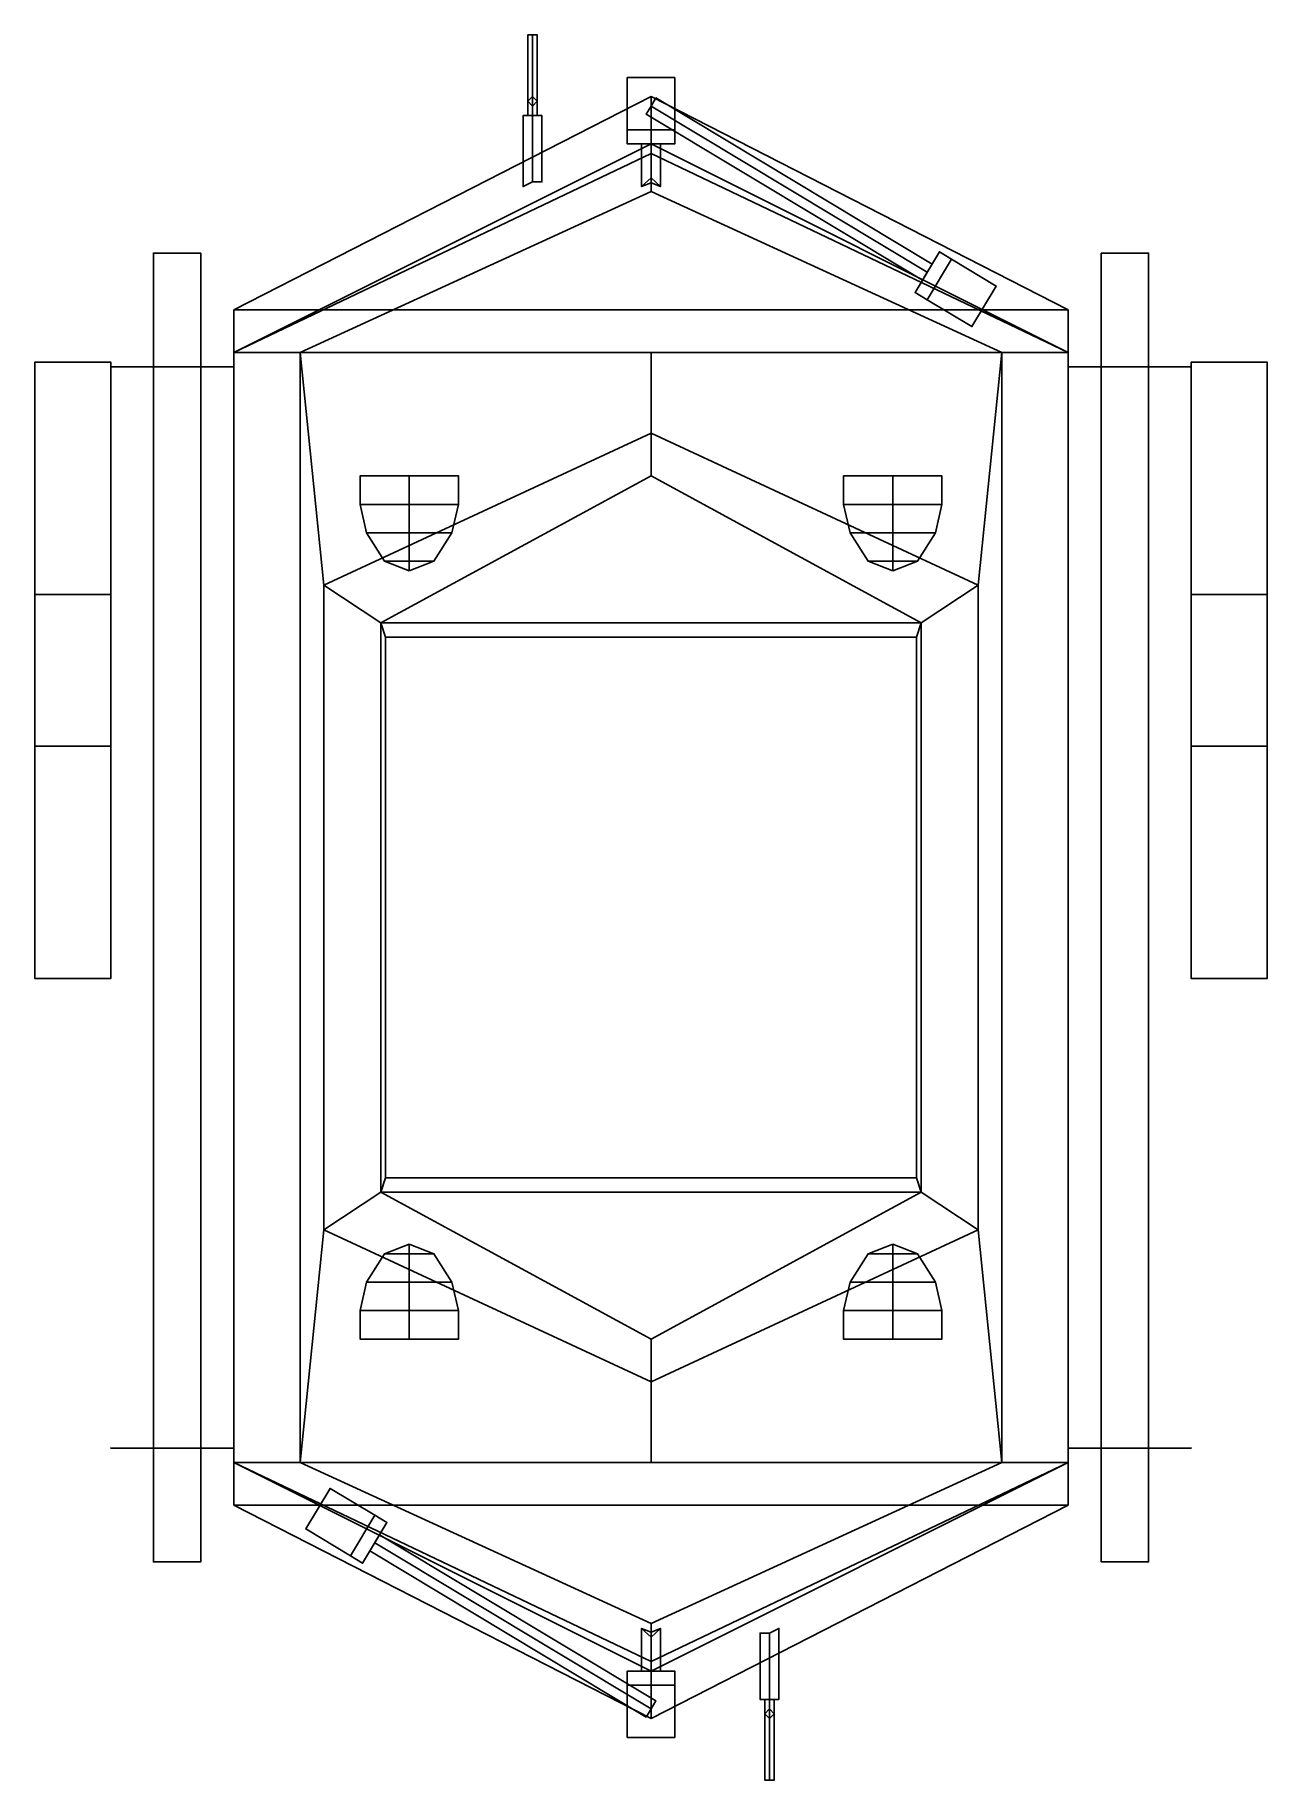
# Model space of a CAD drawing. Extents: x -1.3 to 1.3, y -1.84 to 1.84.
import ezdxf

# ---------------------------------------------------------------- set-up
doc = ezdxf.new("R2010")
doc.units = 0
doc.layers.get('0').update_dxf_attribs({"linetype": 'CONTINUOUS'})

msp = doc.modelspace()

# ---------------------------------------------------------------- linework, layer by layer
for points in [[(-0.25, 1.69, 0.32), (-0.26, 1.7, 0.33), (-0.26, 1.84, 0.33), (-0.25, 1.84, 0.32)], [(-0.26, 1.7, 0.33), (-0.25, 1.71, 0.34), (-0.25, 1.84, 0.34), (-0.26, 1.84, 0.33)], [(-0.26, 1.84, 0.33), (-0.25, 1.84, 0.34), (-0.24, 1.84, 0.33), (-0.25, 1.84, 0.32)], [(-0.24, 1.7, 0.33), (-0.25, 1.69, 0.32), (-0.25, 1.84, 0.32), (-0.24, 1.84, 0.33)], [(-0.25, 1.71, 0.34), (-0.24, 1.7, 0.33), (-0.24, 1.84, 0.33), (-0.25, 1.84, 0.34)], [(0.05, 1.75, 1.05), (0.05, 1.64, 1.05), (-0.05, 1.64, 1.05), (-0.05, 1.75, 1.05)], [(-0.05, 1.75, 1.05), (-0.05, 1.64, 1.05), (0.05, 1.64, 1.05), (0.05, 1.75, 1.05)], [(0.05, 1.75, 0.97), (0.05, 1.64, 0.97), (-0.05, 1.64, 0.97), (-0.05, 1.75, 0.97)], [(-0.05, 1.75, 0.97), (-0.05, 1.64, 0.97), (0.05, 1.64, 0.97), (0.05, 1.75, 0.97)], [(0, 1.71, 0.27), (-0.88, 1.26, 0.27), (-0.88, 1.17, 0.73), (0, 1.61, 0.73)], [(0, 1.71, 0.27), (0.88, 1.26, 0.27), (-0.88, 1.26, 0.27), (0, 1.71, 0.27)], [(-0.25, 1.71, 0.34), (-0.26, 1.7, 0.33), (-0.26, 1.7, 0.47), (-0.25, 1.71, 0.48)], [(-0.25, 1.71, 0.48), (-0.26, 1.7, 0.47), (-0.26, 1.67, 0.47), (-0.25, 1.67, 0.48)], [(-0.26, 1.7, 0.33), (-0.25, 1.69, 0.32), (-0.25, 1.69, 0.46), (-0.26, 1.7, 0.47)], [(-0.26, 1.7, 0.47), (-0.25, 1.69, 0.46), (-0.25, 1.67, 0.46), (-0.26, 1.67, 0.47)], [(-0.24, 1.7, 0.33), (-0.25, 1.71, 0.34), (-0.25, 1.71, 0.48), (-0.24, 1.7, 0.47)], [(-0.24, 1.7, 0.47), (-0.25, 1.71, 0.48), (-0.25, 1.67, 0.48), (-0.24, 1.67, 0.47)], [(-0.25, 1.69, 0.32), (-0.24, 1.7, 0.33), (-0.24, 1.7, 0.47), (-0.25, 1.69, 0.46)], [(-0.25, 1.69, 0.46), (-0.24, 1.7, 0.47), (-0.24, 1.67, 0.47), (-0.25, 1.67, 0.46)], [(0.88, 1.17, 0.73), (0.88, 1.26, 0.27), (0, 1.71, 0.27), (0, 1.61, 0.73)], [(0, 1.69, 1.03), (0, 1.71, 1.01), (0, 1.69, 0.99), (0, 1.67, 1.01)], [(0.5829, 1.3398, 1.03), (0.5932, 1.3569, 1.01), (0.0103, 1.7071, 1.01), (0, 1.69, 1.03)], [(0.5932, 1.3569, 1.01), (0.5829, 1.3398, 0.99), (0, 1.69, 0.99), (0.0103, 1.7071, 1.01)], [(-0.25, 1.67, 0.49), (-0.27, 1.67, 0.47), (-0.27, 1.52, 0.47), (-0.25, 1.53, 0.49)], [(-0.27, 1.67, 0.47), (-0.25, 1.67, 0.45), (-0.25, 1.53, 0.45), (-0.27, 1.52, 0.47)], [(-0.27, 1.67, 0.47), (-0.25, 1.67, 0.49), (-0.23, 1.67, 0.47), (-0.25, 1.67, 0.45)], [(-0.23, 1.67, 0.47), (-0.25, 1.67, 0.49), (-0.25, 1.53, 0.49), (-0.23, 1.53, 0.47)], [(-0.25, 1.67, 0.45), (-0.23, 1.67, 0.47), (-0.23, 1.53, 0.47), (-0.25, 1.53, 0.45)], [(0.5726, 1.3226, 1.01), (0.5829, 1.3398, 1.03), (0, 1.69, 1.03), (-0.0103, 1.6729, 1.01)], [(0.5829, 1.3398, 0.99), (0.5726, 1.3226, 1.01), (-0.0103, 1.6729, 1.01), (0, 1.69, 0.99)], [(-0.05, 1.64, 1.05), (-0.05, 1.61, 1.03), (0.05, 1.61, 1.03), (0.05, 1.64, 1.05)], [(0.05, 1.64, 1.05), (0.05, 1.61, 1.03), (-0.05, 1.61, 1.03), (-0.05, 1.64, 1.05)], [(0.05, 1.61, 0.99), (0.05, 1.64, 0.97), (-0.05, 1.64, 0.97), (-0.05, 1.61, 0.99)], [(-0.05, 1.61, 0.99), (-0.05, 1.64, 0.97), (0.05, 1.64, 0.97), (0.05, 1.61, 0.99)], [(0, 1.61, 0.73), (-0.88, 1.17, 0.73), (-0.88, 1.17, 0.79), (0, 1.59, 0.79)], [(0, 1.59, 0.79), (-0.88, 1.17, 0.79), (-0.74, 1.17, 1.18), (0, 1.51, 1.1)], [(-0.05, 1.61, 1.03), (-0.05, 1.61, 0.99), (0.05, 1.61, 0.99), (0.05, 1.61, 1.03)], [(0.05, 1.61, 1.03), (0.05, 1.61, 0.99), (-0.05, 1.61, 0.99), (-0.05, 1.61, 1.03)], [(0, 1.61, 1.03), (-0.02, 1.61, 1.01), (-0.02, 1.52, 1.01), (0, 1.5281, 1.03)], [(-0.02, 1.61, 1.01), (0, 1.61, 0.99), (0, 1.5384, 0.99), (-0.02, 1.52, 1.01)], [(0.88, 1.17, 0.79), (0.88, 1.17, 0.73), (0, 1.61, 0.73), (0, 1.59, 0.79)], [(0.02, 1.61, 1.01), (0, 1.61, 1.03), (0, 1.5281, 1.03), (0.02, 1.52, 1.01)], [(0, 1.61, 0.99), (0.02, 1.61, 1.01), (0.02, 1.52, 1.01), (0, 1.5384, 0.99)], [(0.74, 1.17, 1.18), (0.88, 1.17, 0.79), (0, 1.59, 0.79), (0, 1.51, 1.1)], [(0, 1.51, 1.1), (-0.74, 1.17, 1.18), (0.74, 1.17, 1.18), (0, 1.51, 1.1)], [(-0.95, 1.38, 0.52), (-0.95, 1.38, 0.39), (-1.05, 1.38, 0.39), (-1.05, 1.38, 0.52)], [(-1.05, 1.38, 0.39), (-1.05, -1.38, 0.39), (-1.05, -1.38, 0.52), (-1.05, 1.38, 0.52)], [(-0.95, 1.38, 0.39), (-0.95, -1.38, 0.39), (-1.05, -1.38, 0.39), (-1.05, 1.38, 0.39)], [(-1.05, 1.38, 0.52), (-1.05, -1.38, 0.52), (-0.95, -1.38, 0.52), (-0.95, 1.38, 0.52)], [(-0.95, -1.38, 0.52), (-0.95, -1.38, 0.39), (-0.95, 1.38, 0.39), (-0.95, 1.38, 0.52)], [(0.6086, 1.3826, 1.03), (0.6086, 1.3826, 0.99), (0.5571, 1.2969, 0.99), (0.5571, 1.2969, 1.03)], [(0.5571, 1.2969, 1.03), (0.5571, 1.2969, 0.99), (0.6086, 1.3826, 0.99), (0.6086, 1.3826, 1.03)], [(0.5571, 1.2969, 0.99), (0.5828, 1.2815, 0.97), (0.6343, 1.3672, 0.97), (0.6086, 1.3826, 0.99)], [(0.6086, 1.3826, 0.99), (0.6343, 1.3672, 0.97), (0.5828, 1.2815, 0.97), (0.5571, 1.2969, 0.99)], [(0.6343, 1.3672, 1.05), (0.6086, 1.3826, 1.03), (0.5571, 1.2969, 1.03), (0.5828, 1.2815, 1.05)], [(0.5828, 1.2815, 1.05), (0.5571, 1.2969, 1.03), (0.6086, 1.3826, 1.03), (0.6343, 1.3672, 1.05)], [(0.7286, 1.3105, 0.97), (0.6343, 1.3672, 0.97), (0.5828, 1.2815, 0.97), (0.6771, 1.2248, 0.97)], [(0.6771, 1.2248, 0.97), (0.5828, 1.2815, 0.97), (0.6343, 1.3672, 0.97), (0.7286, 1.3105, 0.97)], [(0.6771, 1.2248, 1.05), (0.5828, 1.2815, 1.05), (0.6343, 1.3672, 1.05), (0.7286, 1.3105, 1.05)], [(0.7286, 1.3105, 1.05), (0.6343, 1.3672, 1.05), (0.5828, 1.2815, 1.05), (0.6771, 1.2248, 1.05)], [(0.95, 1.38, 0.39), (0.95, -1.38, 0.39), (0.95, -1.38, 0.52), (0.95, 1.38, 0.52)], [(1.05, 1.38, 0.52), (1.05, 1.38, 0.39), (0.95, 1.38, 0.39), (0.95, 1.38, 0.52)], [(1.05, 1.38, 0.39), (1.05, -1.38, 0.39), (0.95, -1.38, 0.39), (0.95, 1.38, 0.39)], [(0.95, 1.38, 0.52), (0.95, -1.38, 0.52), (1.05, -1.38, 0.52), (1.05, 1.38, 0.52)], [(1.05, -1.38, 0.52), (1.05, -1.38, 0.39), (1.05, 1.38, 0.39), (1.05, 1.38, 0.52)], [(-0.88, 1.26, 0.27), (-0.88, -1.26, 0.27), (-0.88, -1.17, 0.73), (-0.88, 1.17, 0.73)], [(0.88, 1.26, 0.27), (0.88, -1.26, 0.27), (-0.88, -1.26, 0.27), (-0.88, 1.26, 0.27)], [(0.88, -1.17, 0.73), (0.88, -1.26, 0.27), (0.88, 1.26, 0.27), (0.88, 1.17, 0.73)], [(-1.14, 1.15, 0.52), (-1.14, 1.15, 0.39), (-1.3, 1.15, 0.39), (-1.3, 1.15, 0.52)], [(-1.3, 1.15, 0.39), (-1.3, 0.66, 0.39), (-1.3, 0.66, 0.52), (-1.3, 1.15, 0.52)], [(-1.14, 1.15, 0.32), (-1.14, 1.15, 0.19), (-1.3, 1.15, 0.19), (-1.3, 1.15, 0.32)], [(-1.3, 1.15, 0.19), (-1.3, 0.66, 0.19), (-1.3, 0.66, 0.32), (-1.3, 1.15, 0.32)], [(-1.14, 1.15, 0.19), (-1.14, -0.15, 0.19), (-1.3, -0.15, 0.19), (-1.3, 1.15, 0.19)], [(-1.14, 1.15, 0.39), (-1.14, 0.66, 0.39), (-1.3, 0.66, 0.39), (-1.3, 1.15, 0.39)], [(-1.3, 1.15, 0.32), (-1.3, 0.66, 0.32), (-1.14, 0.66, 0.32), (-1.14, 1.15, 0.32)], [(-1.3, 1.15, 0.52), (-1.3, -0.15, 0.52), (-1.14, -0.15, 0.52), (-1.14, 1.15, 0.52)], [(-1.14, 0.66, 0.32), (-1.14, 0.66, 0.19), (-1.14, 1.15, 0.19), (-1.14, 1.15, 0.32)], [(-0.88, 1.17, 0.73), (-0.88, -1.17, 0.73), (-0.88, -1.17, 0.79), (-0.88, 1.17, 0.79)], [(-0.88, 1.17, 0.79), (-0.88, -1.17, 0.79), (-0.74, -1.17, 1.18), (-0.74, 1.17, 1.18)], [(-0.74, 1.17, 1.18), (-0.74, -1.17, 1.18), (-0.69, -0.68, 1.3), (-0.69, 0.68, 1.3)], [(0, 1, 1.22), (0, 1.17, 1.18), (-0.74, 1.17, 1.18), (-0.69, 0.68, 1.3)], [(0.69, 0.68, 1.3), (0.74, 1.17, 1.18), (0, 1.17, 1.18), (0, 1, 1.22)], [(0.69, -0.68, 1.3), (0.74, -1.17, 1.18), (0.74, 1.17, 1.18), (0.69, 0.68, 1.3)], [(0.74, -1.17, 1.18), (0.88, -1.17, 0.79), (0.88, 1.17, 0.79), (0.74, 1.17, 1.18)], [(0.88, -1.17, 0.79), (0.88, -1.17, 0.73), (0.88, 1.17, 0.73), (0.88, 1.17, 0.79)], [(1.14, 1.15, 0.19), (1.14, 0.66, 0.19), (1.14, 0.66, 0.32), (1.14, 1.15, 0.32)], [(1.3, 1.15, 0.32), (1.3, 1.15, 0.19), (1.14, 1.15, 0.19), (1.14, 1.15, 0.32)], [(1.3, 1.15, 0.19), (1.3, -0.15, 0.19), (1.14, -0.15, 0.19), (1.14, 1.15, 0.19)], [(1.14, 1.15, 0.32), (1.14, 0.66, 0.32), (1.3, 0.66, 0.32), (1.3, 1.15, 0.32)], [(1.14, 1.15, 0.52), (1.14, -0.15, 0.52), (1.3, -0.15, 0.52), (1.3, 1.15, 0.52)], [(1.3, 1.15, 0.52), (1.3, 1.15, 0.39), (1.14, 1.15, 0.39), (1.14, 1.15, 0.52)], [(1.3, 1.15, 0.39), (1.3, 0.66, 0.39), (1.14, 0.66, 0.39), (1.14, 1.15, 0.39)], [(1.3, 0.66, 0.32), (1.3, 0.66, 0.19), (1.3, 1.15, 0.19), (1.3, 1.15, 0.32)], [(1.3, 0.66, 0.52), (1.3, 0.66, 0.39), (1.3, 1.15, 0.39), (1.3, 1.15, 0.52)], [(-0.88, 1.14, 0.39), (-1.14, 1.14, 0.39), (-1.14, 1.14, 0.39), (-0.88, 1.14, 0.27)], [(-0.88, 1.14, 0.27), (-1.14, 1.14, 0.39), (-1.14, 1.14, 0.39), (-0.88, 1.14, 0.39)], [(-1.14, 1.14, 0.52), (-1.14, 1.14, 0.54), (-0.88, 1.14, 0.54), (-0.88, 1.14, 0.52)], [(-0.88, 1.14, 0.52), (-0.88, 1.14, 0.54), (-1.14, 1.14, 0.54), (-1.14, 1.14, 0.52)], [(0.88, 1.14, 0.39), (1.14, 1.14, 0.39), (1.14, 1.14, 0.39), (0.88, 1.14, 0.27)], [(0.88, 1.14, 0.27), (1.14, 1.14, 0.39), (1.14, 1.14, 0.39), (0.88, 1.14, 0.39)], [(1.14, 1.14, 0.52), (1.14, 1.14, 0.54), (0.88, 1.14, 0.54), (0.88, 1.14, 0.52)], [(0.88, 1.14, 0.52), (0.88, 1.14, 0.54), (1.14, 1.14, 0.54), (1.14, 1.14, 0.52)], [(0, 1, 1.22), (-0.69, 0.68, 1.3), (-0.57, 0.6, 1.63), (0, 0.91, 1.59)], [(0.57, 0.6, 1.63), (0.69, 0.68, 1.3), (0, 1, 1.22), (0, 0.91, 1.59)], [(-0.51, 0.91, 1.3), (-0.6139, 0.91, 1.36), (-0.6139, 0.91, 1.48), (-0.4061, 0.91, 1.36)], [(-0.4061, 0.91, 1.36), (-0.6139, 0.91, 1.48), (-0.51, 0.91, 1.54), (-0.4061, 0.91, 1.48)], [(-0.6139, 0.91, 1.48), (-0.6139, 0.91, 1.36), (-0.6139, 0.85, 1.36), (-0.6139, 0.85, 1.48)], [(-0.6139, 0.91, 1.36), (-0.51, 0.91, 1.3), (-0.51, 0.85, 1.3), (-0.6139, 0.85, 1.36)], [(-0.51, 0.91, 1.54), (-0.6139, 0.91, 1.48), (-0.6139, 0.85, 1.48), (-0.51, 0.85, 1.54)], [(0, 0.91, 1.59), (-0.57, 0.6, 1.63), (0.57, 0.6, 1.63), (0, 0.91, 1.59)], [(-0.51, 0.91, 1.3), (-0.4061, 0.91, 1.36), (-0.4061, 0.85, 1.36), (-0.51, 0.85, 1.3)], [(-0.4061, 0.91, 1.48), (-0.51, 0.91, 1.54), (-0.51, 0.85, 1.54), (-0.4061, 0.85, 1.48)], [(-0.4061, 0.91, 1.36), (-0.4061, 0.91, 1.48), (-0.4061, 0.85, 1.48), (-0.4061, 0.85, 1.36)], [(0.51, 0.91, 1.54), (0.4061, 0.91, 1.48), (0.4061, 0.85, 1.48), (0.51, 0.85, 1.54)], [(0.4061, 0.91, 1.48), (0.4061, 0.91, 1.36), (0.4061, 0.85, 1.36), (0.4061, 0.85, 1.48)], [(0.4061, 0.91, 1.36), (0.51, 0.91, 1.3), (0.51, 0.85, 1.3), (0.4061, 0.85, 1.36)], [(0.6139, 0.91, 1.36), (0.4061, 0.91, 1.48), (0.51, 0.91, 1.54), (0.6139, 0.91, 1.48)], [(0.51, 0.91, 1.3), (0.4061, 0.91, 1.36), (0.4061, 0.91, 1.48), (0.6139, 0.91, 1.36)], [(0.6139, 0.91, 1.48), (0.51, 0.91, 1.54), (0.51, 0.85, 1.54), (0.6139, 0.85, 1.48)], [(0.51, 0.91, 1.3), (0.6139, 0.91, 1.36), (0.6139, 0.85, 1.36), (0.51, 0.85, 1.3)], [(0.6139, 0.91, 1.36), (0.6139, 0.91, 1.48), (0.6139, 0.85, 1.48), (0.6139, 0.85, 1.36)], [(-0.6, 0.79, 1.472), (-0.6139, 0.85, 1.48), (-0.6139, 0.85, 1.36), (-0.6, 0.79, 1.368)], [(-0.6, 0.79, 1.368), (-0.6139, 0.85, 1.36), (-0.51, 0.85, 1.3), (-0.51, 0.79, 1.3161)], [(-0.51, 0.79, 1.5239), (-0.51, 0.85, 1.54), (-0.6139, 0.85, 1.48), (-0.6, 0.79, 1.472)], [(-0.51, 0.79, 1.3161), (-0.51, 0.85, 1.3), (-0.4061, 0.85, 1.36), (-0.42, 0.79, 1.368)], [(-0.42, 0.79, 1.472), (-0.4061, 0.85, 1.48), (-0.51, 0.85, 1.54), (-0.51, 0.79, 1.5239)], [(-0.42, 0.79, 1.368), (-0.4061, 0.85, 1.36), (-0.4061, 0.85, 1.48), (-0.42, 0.79, 1.472)], [(0.42, 0.79, 1.368), (0.4061, 0.85, 1.36), (0.51, 0.85, 1.3), (0.51, 0.79, 1.3161)], [(0.51, 0.79, 1.5239), (0.51, 0.85, 1.54), (0.4061, 0.85, 1.48), (0.42, 0.79, 1.472)], [(0.42, 0.79, 1.472), (0.4061, 0.85, 1.48), (0.4061, 0.85, 1.36), (0.42, 0.79, 1.368)], [(0.51, 0.79, 1.3161), (0.51, 0.85, 1.3), (0.6139, 0.85, 1.36), (0.6, 0.79, 1.368)], [(0.6, 0.79, 1.472), (0.6139, 0.85, 1.48), (0.51, 0.85, 1.54), (0.51, 0.79, 1.5239)], [(0.6, 0.79, 1.368), (0.6139, 0.85, 1.36), (0.6139, 0.85, 1.48), (0.6, 0.79, 1.472)], [(-0.562, 0.73, 1.45), (-0.6, 0.79, 1.472), (-0.6, 0.79, 1.368), (-0.562, 0.73, 1.39)], [(-0.562, 0.73, 1.39), (-0.6, 0.79, 1.368), (-0.51, 0.79, 1.3161), (-0.51, 0.73, 1.36)], [(-0.51, 0.73, 1.48), (-0.51, 0.79, 1.5239), (-0.6, 0.79, 1.472), (-0.562, 0.73, 1.45)], [(-0.51, 0.73, 1.36), (-0.51, 0.79, 1.3161), (-0.42, 0.79, 1.368), (-0.458, 0.73, 1.39)], [(-0.458, 0.73, 1.45), (-0.42, 0.79, 1.472), (-0.51, 0.79, 1.5239), (-0.51, 0.73, 1.48)], [(-0.458, 0.73, 1.39), (-0.42, 0.79, 1.368), (-0.42, 0.79, 1.472), (-0.458, 0.73, 1.45)], [(0.458, 0.73, 1.39), (0.42, 0.79, 1.368), (0.51, 0.79, 1.3161), (0.51, 0.73, 1.36)], [(0.51, 0.73, 1.48), (0.51, 0.79, 1.5239), (0.42, 0.79, 1.472), (0.458, 0.73, 1.45)], [(0.458, 0.73, 1.45), (0.42, 0.79, 1.472), (0.42, 0.79, 1.368), (0.458, 0.73, 1.39)], [(0.51, 0.73, 1.36), (0.51, 0.79, 1.3161), (0.6, 0.79, 1.368), (0.562, 0.73, 1.39)], [(0.562, 0.73, 1.45), (0.6, 0.79, 1.472), (0.51, 0.79, 1.5239), (0.51, 0.73, 1.48)], [(0.562, 0.73, 1.39), (0.6, 0.79, 1.368), (0.6, 0.79, 1.472), (0.562, 0.73, 1.45)], [(-0.51, 0.71, 1.42), (-0.562, 0.73, 1.45), (-0.562, 0.73, 1.39), (-0.51, 0.71, 1.42)], [(-0.51, 0.71, 1.42), (-0.51, 0.73, 1.48), (-0.562, 0.73, 1.45), (-0.51, 0.71, 1.42)], [(-0.51, 0.71, 1.42), (-0.562, 0.73, 1.39), (-0.51, 0.73, 1.36), (-0.51, 0.71, 1.42)], [(-0.51, 0.71, 1.42), (-0.458, 0.73, 1.45), (-0.51, 0.73, 1.48), (-0.51, 0.71, 1.42)], [(-0.51, 0.71, 1.42), (-0.458, 0.73, 1.39), (-0.458, 0.73, 1.45), (-0.51, 0.71, 1.42)], [(-0.51, 0.71, 1.42), (-0.51, 0.73, 1.36), (-0.458, 0.73, 1.39), (-0.51, 0.71, 1.42)], [(0.51, 0.71, 1.42), (0.458, 0.73, 1.39), (0.51, 0.73, 1.36), (0.51, 0.71, 1.42)], [(0.51, 0.71, 1.42), (0.51, 0.73, 1.48), (0.458, 0.73, 1.45), (0.51, 0.71, 1.42)], [(0.51, 0.71, 1.42), (0.458, 0.73, 1.45), (0.458, 0.73, 1.39), (0.51, 0.71, 1.42)], [(0.51, 0.71, 1.42), (0.51, 0.73, 1.36), (0.562, 0.73, 1.39), (0.51, 0.71, 1.42)], [(0.51, 0.71, 1.42), (0.562, 0.73, 1.39), (0.562, 0.73, 1.45), (0.51, 0.71, 1.42)], [(0.51, 0.71, 1.42), (0.562, 0.73, 1.45), (0.51, 0.73, 1.48), (0.51, 0.71, 1.42)], [(-0.69, 0.68, 1.3), (-0.69, -0.68, 1.3), (-0.57, -0.6, 1.63), (-0.57, 0.6, 1.63)], [(0.57, -0.6, 1.63), (0.69, -0.68, 1.3), (0.69, 0.68, 1.3), (0.57, 0.6, 1.63)], [(-1.3, 0.66, 0.19), (-1.3, 0.34, 0.19), (-1.3, 0.34, 0.52), (-1.3, 0.66, 0.52)], [(-1.14, 0.66, 0.39), (-1.14, 0.66, 0.32), (-1.3, 0.66, 0.32), (-1.3, 0.66, 0.39)], [(-1.14, 0.34, 0.52), (-1.14, 0.34, 0.19), (-1.14, 0.66, 0.19), (-1.14, 0.66, 0.52)], [(1.14, 0.66, 0.19), (1.14, 0.34, 0.19), (1.14, 0.34, 0.52), (1.14, 0.66, 0.52)], [(1.3, 0.66, 0.39), (1.3, 0.66, 0.32), (1.14, 0.66, 0.32), (1.14, 0.66, 0.39)], [(1.3, 0.34, 0.52), (1.3, 0.34, 0.19), (1.3, 0.66, 0.19), (1.3, 0.66, 0.52)], [(-0.57, 0.6, 1.63), (-0.57, -0.6, 1.63), (-0.56, -0.57, 1.63), (-0.56, 0.57, 1.63)], [(0.57, 0.6, 1.63), (-0.57, 0.6, 1.63), (-0.56, 0.57, 1.63), (0.56, 0.57, 1.63)], [(0.57, -0.6, 1.63), (0.57, 0.6, 1.63), (0.56, 0.57, 1.63), (0.56, -0.57, 1.63)], [(-0.56, 0.57, 1.63), (-0.56, -0.57, 1.63), (-0.56, -0.57, 1.67), (-0.56, 0.57, 1.67)], [(-0.56, 0.57, 1.67), (-0.56, -0.57, 1.67), (0.56, -0.57, 1.67), (0.56, 0.57, 1.67)], [(0.56, 0.57, 1.67), (0.56, 0.57, 1.63), (-0.56, 0.57, 1.63), (-0.56, 0.57, 1.67)], [(0.56, -0.57, 1.67), (0.56, -0.57, 1.63), (0.56, 0.57, 1.63), (0.56, 0.57, 1.67)], [(-1.3, 0.34, 0.39), (-1.3, -0.15, 0.39), (-1.3, -0.15, 0.52), (-1.3, 0.34, 0.52)], [(-1.3, 0.34, 0.19), (-1.3, -0.15, 0.19), (-1.3, -0.15, 0.32), (-1.3, 0.34, 0.32)], [(-1.3, 0.34, 0.39), (-1.3, 0.34, 0.32), (-1.14, 0.34, 0.32), (-1.14, 0.34, 0.39)], [(-1.14, 0.34, 0.39), (-1.14, -0.15, 0.39), (-1.3, -0.15, 0.39), (-1.3, 0.34, 0.39)], [(-1.3, 0.34, 0.32), (-1.3, -0.15, 0.32), (-1.14, -0.15, 0.32), (-1.14, 0.34, 0.32)], [(-1.14, -0.15, 0.32), (-1.14, -0.15, 0.19), (-1.14, 0.34, 0.19), (-1.14, 0.34, 0.32)], [(1.14, 0.34, 0.39), (1.14, 0.34, 0.32), (1.3, 0.34, 0.32), (1.3, 0.34, 0.39)], [(1.14, 0.34, 0.19), (1.14, -0.15, 0.19), (1.14, -0.15, 0.32), (1.14, 0.34, 0.32)], [(1.14, 0.34, 0.32), (1.14, -0.15, 0.32), (1.3, -0.15, 0.32), (1.3, 0.34, 0.32)], [(1.3, 0.34, 0.39), (1.3, -0.15, 0.39), (1.14, -0.15, 0.39), (1.14, 0.34, 0.39)], [(1.3, -0.15, 0.32), (1.3, -0.15, 0.19), (1.3, 0.34, 0.19), (1.3, 0.34, 0.32)], [(1.3, -0.15, 0.52), (1.3, -0.15, 0.39), (1.3, 0.34, 0.39), (1.3, 0.34, 0.52)], [(-1.3, -0.15, 0.52), (-1.3, -0.15, 0.39), (-1.14, -0.15, 0.39), (-1.14, -0.15, 0.52)], [(-1.3, -0.15, 0.32), (-1.3, -0.15, 0.19), (-1.14, -0.15, 0.19), (-1.14, -0.15, 0.32)], [(1.14, -0.15, 0.32), (1.14, -0.15, 0.19), (1.3, -0.15, 0.19), (1.3, -0.15, 0.32)], [(1.14, -0.15, 0.52), (1.14, -0.15, 0.39), (1.3, -0.15, 0.39), (1.3, -0.15, 0.52)], [(-0.57, -0.6, 1.63), (0.57, -0.6, 1.63), (0.56, -0.57, 1.63), (-0.56, -0.57, 1.63)], [(-0.56, -0.57, 1.67), (-0.56, -0.57, 1.63), (0.56, -0.57, 1.63), (0.56, -0.57, 1.67)], [(-0.57, -0.6, 1.63), (-0.69, -0.68, 1.3), (0, -1, 1.22), (0, -0.91, 1.59)], [(0, -0.91, 1.59), (0.57, -0.6, 1.63), (-0.57, -0.6, 1.63), (0, -0.91, 1.59)], [(0, -1, 1.22), (0.69, -0.68, 1.3), (0.57, -0.6, 1.63), (0, -0.91, 1.59)], [(-0.69, -0.68, 1.3), (-0.74, -1.17, 1.18), (0, -1.17, 1.18), (0, -1, 1.22)], [(0, -1, 1.22), (0, -1.17, 1.18), (0.74, -1.17, 1.18), (0.69, -0.68, 1.3)], [(-0.562, -0.73, 1.39), (-0.6, -0.79, 1.368), (-0.6, -0.79, 1.472), (-0.562, -0.73, 1.45)], [(-0.562, -0.73, 1.45), (-0.6, -0.79, 1.472), (-0.51, -0.79, 1.5239), (-0.51, -0.73, 1.48)], [(-0.51, -0.73, 1.36), (-0.51, -0.79, 1.3161), (-0.6, -0.79, 1.368), (-0.562, -0.73, 1.39)], [(-0.51, -0.71, 1.42), (-0.51, -0.73, 1.36), (-0.562, -0.73, 1.39), (-0.51, -0.71, 1.42)], [(-0.51, -0.71, 1.42), (-0.562, -0.73, 1.39), (-0.562, -0.73, 1.45), (-0.51, -0.71, 1.42)], [(-0.51, -0.71, 1.42), (-0.562, -0.73, 1.45), (-0.51, -0.73, 1.48), (-0.51, -0.71, 1.42)], [(-0.51, -0.71, 1.42), (-0.458, -0.73, 1.45), (-0.458, -0.73, 1.39), (-0.51, -0.71, 1.42)], [(-0.51, -0.71, 1.42), (-0.458, -0.73, 1.39), (-0.51, -0.73, 1.36), (-0.51, -0.71, 1.42)], [(-0.51, -0.71, 1.42), (-0.51, -0.73, 1.48), (-0.458, -0.73, 1.45), (-0.51, -0.71, 1.42)], [(-0.51, -0.73, 1.48), (-0.51, -0.79, 1.5239), (-0.42, -0.79, 1.472), (-0.458, -0.73, 1.45)], [(-0.458, -0.73, 1.39), (-0.42, -0.79, 1.368), (-0.51, -0.79, 1.3161), (-0.51, -0.73, 1.36)], [(-0.458, -0.73, 1.45), (-0.42, -0.79, 1.472), (-0.42, -0.79, 1.368), (-0.458, -0.73, 1.39)], [(0.458, -0.73, 1.39), (0.42, -0.79, 1.368), (0.42, -0.79, 1.472), (0.458, -0.73, 1.45)], [(0.458, -0.73, 1.45), (0.42, -0.79, 1.472), (0.51, -0.79, 1.5239), (0.51, -0.73, 1.48)], [(0.51, -0.73, 1.36), (0.51, -0.79, 1.3161), (0.42, -0.79, 1.368), (0.458, -0.73, 1.39)], [(0.51, -0.71, 1.42), (0.458, -0.73, 1.39), (0.458, -0.73, 1.45), (0.51, -0.71, 1.42)], [(0.51, -0.71, 1.42), (0.51, -0.73, 1.36), (0.458, -0.73, 1.39), (0.51, -0.71, 1.42)], [(0.51, -0.71, 1.42), (0.458, -0.73, 1.45), (0.51, -0.73, 1.48), (0.51, -0.71, 1.42)], [(0.51, -0.71, 1.42), (0.562, -0.73, 1.39), (0.51, -0.73, 1.36), (0.51, -0.71, 1.42)], [(0.51, -0.71, 1.42), (0.562, -0.73, 1.45), (0.562, -0.73, 1.39), (0.51, -0.71, 1.42)], [(0.51, -0.71, 1.42), (0.51, -0.73, 1.48), (0.562, -0.73, 1.45), (0.51, -0.71, 1.42)], [(0.51, -0.73, 1.48), (0.51, -0.79, 1.5239), (0.6, -0.79, 1.472), (0.562, -0.73, 1.45)], [(0.562, -0.73, 1.39), (0.6, -0.79, 1.368), (0.51, -0.79, 1.3161), (0.51, -0.73, 1.36)], [(0.562, -0.73, 1.45), (0.6, -0.79, 1.472), (0.6, -0.79, 1.368), (0.562, -0.73, 1.39)], [(-0.6, -0.79, 1.368), (-0.6139, -0.85, 1.36), (-0.6139, -0.85, 1.48), (-0.6, -0.79, 1.472)], [(-0.6, -0.79, 1.472), (-0.6139, -0.85, 1.48), (-0.51, -0.85, 1.54), (-0.51, -0.79, 1.5239)], [(-0.51, -0.79, 1.3161), (-0.51, -0.85, 1.3), (-0.6139, -0.85, 1.36), (-0.6, -0.79, 1.368)], [(-0.51, -0.79, 1.5239), (-0.51, -0.85, 1.54), (-0.4061, -0.85, 1.48), (-0.42, -0.79, 1.472)], [(-0.42, -0.79, 1.368), (-0.4061, -0.85, 1.36), (-0.51, -0.85, 1.3), (-0.51, -0.79, 1.3161)], [(-0.42, -0.79, 1.472), (-0.4061, -0.85, 1.48), (-0.4061, -0.85, 1.36), (-0.42, -0.79, 1.368)], [(0.42, -0.79, 1.368), (0.4061, -0.85, 1.36), (0.4061, -0.85, 1.48), (0.42, -0.79, 1.472)], [(0.42, -0.79, 1.472), (0.4061, -0.85, 1.48), (0.51, -0.85, 1.54), (0.51, -0.79, 1.5239)], [(0.51, -0.79, 1.3161), (0.51, -0.85, 1.3), (0.4061, -0.85, 1.36), (0.42, -0.79, 1.368)], [(0.51, -0.79, 1.5239), (0.51, -0.85, 1.54), (0.6139, -0.85, 1.48), (0.6, -0.79, 1.472)], [(0.6, -0.79, 1.368), (0.6139, -0.85, 1.36), (0.51, -0.85, 1.3), (0.51, -0.79, 1.3161)], [(0.6, -0.79, 1.472), (0.6139, -0.85, 1.48), (0.6139, -0.85, 1.36), (0.6, -0.79, 1.368)], [(-0.6139, -0.91, 1.36), (-0.6139, -0.91, 1.48), (-0.6139, -0.85, 1.48), (-0.6139, -0.85, 1.36)], [(-0.6139, -0.91, 1.48), (-0.51, -0.91, 1.54), (-0.51, -0.85, 1.54), (-0.6139, -0.85, 1.48)], [(-0.51, -0.91, 1.3), (-0.6139, -0.91, 1.36), (-0.6139, -0.85, 1.36), (-0.51, -0.85, 1.3)], [(-0.51, -0.91, 1.54), (-0.4061, -0.91, 1.48), (-0.4061, -0.85, 1.48), (-0.51, -0.85, 1.54)], [(-0.4061, -0.91, 1.36), (-0.51, -0.91, 1.3), (-0.51, -0.85, 1.3), (-0.4061, -0.85, 1.36)], [(-0.4061, -0.91, 1.48), (-0.4061, -0.91, 1.36), (-0.4061, -0.85, 1.36), (-0.4061, -0.85, 1.48)], [(0.4061, -0.91, 1.36), (0.4061, -0.91, 1.48), (0.4061, -0.85, 1.48), (0.4061, -0.85, 1.36)], [(0.4061, -0.91, 1.48), (0.51, -0.91, 1.54), (0.51, -0.85, 1.54), (0.4061, -0.85, 1.48)], [(0.51, -0.91, 1.3), (0.4061, -0.91, 1.36), (0.4061, -0.85, 1.36), (0.51, -0.85, 1.3)], [(0.51, -0.91, 1.54), (0.6139, -0.91, 1.48), (0.6139, -0.85, 1.48), (0.51, -0.85, 1.54)], [(0.6139, -0.91, 1.36), (0.51, -0.91, 1.3), (0.51, -0.85, 1.3), (0.6139, -0.85, 1.36)], [(0.6139, -0.91, 1.48), (0.6139, -0.91, 1.36), (0.6139, -0.85, 1.36), (0.6139, -0.85, 1.48)], [(-0.4061, -0.91, 1.48), (-0.6139, -0.91, 1.36), (-0.51, -0.91, 1.3), (-0.4061, -0.91, 1.36)], [(-0.51, -0.91, 1.54), (-0.6139, -0.91, 1.48), (-0.6139, -0.91, 1.36), (-0.4061, -0.91, 1.48)], [(0.51, -0.91, 1.54), (0.4061, -0.91, 1.48), (0.4061, -0.91, 1.36), (0.6139, -0.91, 1.48)], [(0.6139, -0.91, 1.48), (0.4061, -0.91, 1.36), (0.51, -0.91, 1.3), (0.6139, -0.91, 1.36)], [(-0.88, -1.14, 0.27), (-1.14, -1.14, 0.39), (-1.14, -1.14, 0.39), (-0.88, -1.14, 0.39)], [(-0.88, -1.14, 0.39), (-1.14, -1.14, 0.39), (-1.14, -1.14, 0.39), (-0.88, -1.14, 0.27)], [(-0.88, -1.14, 0.52), (-0.88, -1.14, 0.54), (-1.14, -1.14, 0.54), (-1.14, -1.14, 0.52)], [(-1.14, -1.14, 0.52), (-1.14, -1.14, 0.54), (-0.88, -1.14, 0.54), (-0.88, -1.14, 0.52)], [(0.88, -1.14, 0.39), (1.14, -1.14, 0.39), (1.14, -1.14, 0.39), (0.88, -1.14, 0.27)], [(0.88, -1.14, 0.27), (1.14, -1.14, 0.39), (1.14, -1.14, 0.39), (0.88, -1.14, 0.39)], [(1.14, -1.14, 0.52), (1.14, -1.14, 0.54), (0.88, -1.14, 0.54), (0.88, -1.14, 0.52)], [(0.88, -1.14, 0.52), (0.88, -1.14, 0.54), (1.14, -1.14, 0.54), (1.14, -1.14, 0.52)], [(-0.74, -1.17, 1.18), (-0.88, -1.17, 0.79), (0, -1.59, 0.79), (0, -1.51, 1.1)], [(-0.88, -1.17, 0.73), (-0.88, -1.26, 0.27), (0, -1.71, 0.27), (0, -1.61, 0.73)], [(-0.88, -1.17, 0.79), (-0.88, -1.17, 0.73), (0, -1.61, 0.73), (0, -1.59, 0.79)], [(0, -1.51, 1.1), (0.74, -1.17, 1.18), (-0.74, -1.17, 1.18), (0, -1.51, 1.1)], [(0, -1.59, 0.79), (0.88, -1.17, 0.79), (0.74, -1.17, 1.18), (0, -1.51, 1.1)], [(0, -1.71, 0.27), (0.88, -1.26, 0.27), (0.88, -1.17, 0.73), (0, -1.61, 0.73)], [(0, -1.61, 0.73), (0.88, -1.17, 0.73), (0.88, -1.17, 0.79), (0, -1.59, 0.79)], [(-0.6771, -1.2248, 0.97), (-0.5828, -1.2815, 0.97), (-0.6343, -1.3672, 0.97), (-0.7286, -1.3105, 0.97)], [(-0.7286, -1.3105, 0.97), (-0.6343, -1.3672, 0.97), (-0.5828, -1.2815, 0.97), (-0.6771, -1.2248, 0.97)], [(-0.7286, -1.3105, 1.05), (-0.6343, -1.3672, 1.05), (-0.5828, -1.2815, 1.05), (-0.6771, -1.2248, 1.05)], [(-0.6771, -1.2248, 1.05), (-0.5828, -1.2815, 1.05), (-0.6343, -1.3672, 1.05), (-0.7286, -1.3105, 1.05)], [(0, -1.71, 0.27), (-0.88, -1.26, 0.27), (0.88, -1.26, 0.27), (0, -1.71, 0.27)], [(-0.6086, -1.3826, 0.99), (-0.6343, -1.3672, 0.97), (-0.5828, -1.2815, 0.97), (-0.5571, -1.2969, 0.99)], [(-0.5571, -1.2969, 0.99), (-0.5828, -1.2815, 0.97), (-0.6343, -1.3672, 0.97), (-0.6086, -1.3826, 0.99)], [(-0.5828, -1.2815, 1.05), (-0.5571, -1.2969, 1.03), (-0.6086, -1.3826, 1.03), (-0.6343, -1.3672, 1.05)], [(-0.6343, -1.3672, 1.05), (-0.6086, -1.3826, 1.03), (-0.5571, -1.2969, 1.03), (-0.5828, -1.2815, 1.05)], [(-0.5571, -1.2969, 1.03), (-0.5571, -1.2969, 0.99), (-0.6086, -1.3826, 0.99), (-0.6086, -1.3826, 1.03)], [(-0.6086, -1.3826, 1.03), (-0.6086, -1.3826, 0.99), (-0.5571, -1.2969, 0.99), (-0.5571, -1.2969, 1.03)], [(-0.5726, -1.3226, 1.01), (-0.5829, -1.3398, 1.03), (0, -1.69, 1.03), (0.0103, -1.6729, 1.01)], [(-0.5829, -1.3398, 0.99), (-0.5726, -1.3226, 1.01), (0.0103, -1.6729, 1.01), (0, -1.69, 0.99)], [(-0.5829, -1.3398, 1.03), (-0.5932, -1.3569, 1.01), (-0.0103, -1.7071, 1.01), (0, -1.69, 1.03)], [(-0.5932, -1.3569, 1.01), (-0.5829, -1.3398, 0.99), (0, -1.69, 0.99), (-0.0103, -1.7071, 1.01)], [(-1.05, -1.38, 0.52), (-1.05, -1.38, 0.39), (-0.95, -1.38, 0.39), (-0.95, -1.38, 0.52)], [(0.95, -1.38, 0.52), (0.95, -1.38, 0.39), (1.05, -1.38, 0.39), (1.05, -1.38, 0.52)], [(-0.02, -1.61, 1.01), (0, -1.61, 1.03), (0, -1.5281, 1.03), (-0.02, -1.52, 1.01)], [(0, -1.61, 0.99), (-0.02, -1.61, 1.01), (-0.02, -1.52, 1.01), (0, -1.5384, 0.99)], [(0, -1.61, 1.03), (0.02, -1.61, 1.01), (0.02, -1.52, 1.01), (0, -1.5281, 1.03)], [(0.02, -1.61, 1.01), (0, -1.61, 0.99), (0, -1.5384, 0.99), (0.02, -1.52, 1.01)], [(0.25, -1.67, 0.45), (0.23, -1.67, 0.47), (0.23, -1.53, 0.47), (0.25, -1.53, 0.45)], [(0.23, -1.67, 0.47), (0.25, -1.67, 0.49), (0.25, -1.53, 0.49), (0.23, -1.53, 0.47)], [(0.27, -1.67, 0.47), (0.25, -1.67, 0.45), (0.25, -1.53, 0.45), (0.27, -1.52, 0.47)], [(0.25, -1.67, 0.49), (0.27, -1.67, 0.47), (0.27, -1.52, 0.47), (0.25, -1.53, 0.49)], [(-0.05, -1.61, 1.03), (-0.05, -1.61, 0.99), (0.05, -1.61, 0.99), (0.05, -1.61, 1.03)], [(0.05, -1.61, 1.03), (0.05, -1.61, 0.99), (-0.05, -1.61, 0.99), (-0.05, -1.61, 1.03)], [(0.05, -1.61, 0.99), (0.05, -1.64, 0.97), (-0.05, -1.64, 0.97), (-0.05, -1.61, 0.99)], [(-0.05, -1.61, 0.99), (-0.05, -1.64, 0.97), (0.05, -1.64, 0.97), (0.05, -1.61, 0.99)], [(-0.05, -1.64, 1.05), (-0.05, -1.61, 1.03), (0.05, -1.61, 1.03), (0.05, -1.64, 1.05)], [(0.05, -1.64, 1.05), (0.05, -1.61, 1.03), (-0.05, -1.61, 1.03), (-0.05, -1.64, 1.05)], [(-0.05, -1.75, 0.97), (-0.05, -1.64, 0.97), (0.05, -1.64, 0.97), (0.05, -1.75, 0.97)], [(0.05, -1.75, 0.97), (0.05, -1.64, 0.97), (-0.05, -1.64, 0.97), (-0.05, -1.75, 0.97)], [(0.05, -1.75, 1.05), (0.05, -1.64, 1.05), (-0.05, -1.64, 1.05), (-0.05, -1.75, 1.05)], [(-0.05, -1.75, 1.05), (-0.05, -1.64, 1.05), (0.05, -1.64, 1.05), (0.05, -1.75, 1.05)], [(0, -1.69, 1.03), (0, -1.71, 1.01), (0, -1.69, 0.99), (0, -1.67, 1.01)], [(0.27, -1.67, 0.47), (0.25, -1.67, 0.49), (0.23, -1.67, 0.47), (0.25, -1.67, 0.45)], [(0.25, -1.69, 0.46), (0.24, -1.7, 0.47), (0.24, -1.67, 0.47), (0.25, -1.67, 0.46)], [(0.24, -1.7, 0.47), (0.25, -1.71, 0.48), (0.25, -1.67, 0.48), (0.24, -1.67, 0.47)], [(0.25, -1.69, 0.32), (0.24, -1.7, 0.33), (0.24, -1.7, 0.47), (0.25, -1.69, 0.46)], [(0.24, -1.7, 0.33), (0.25, -1.69, 0.32), (0.25, -1.84, 0.32), (0.24, -1.84, 0.33)], [(0.26, -1.7, 0.47), (0.25, -1.69, 0.46), (0.25, -1.67, 0.46), (0.26, -1.67, 0.47)], [(0.25, -1.71, 0.48), (0.26, -1.7, 0.47), (0.26, -1.67, 0.47), (0.25, -1.67, 0.48)], [(0.26, -1.7, 0.33), (0.25, -1.69, 0.32), (0.25, -1.69, 0.46), (0.26, -1.7, 0.47)], [(0.25, -1.69, 0.32), (0.26, -1.7, 0.33), (0.26, -1.84, 0.33), (0.25, -1.84, 0.32)], [(0.24, -1.7, 0.33), (0.25, -1.71, 0.34), (0.25, -1.71, 0.48), (0.24, -1.7, 0.47)], [(0.25, -1.71, 0.34), (0.24, -1.7, 0.33), (0.24, -1.84, 0.33), (0.25, -1.84, 0.34)], [(0.25, -1.71, 0.34), (0.26, -1.7, 0.33), (0.26, -1.7, 0.47), (0.25, -1.71, 0.48)], [(0.26, -1.7, 0.33), (0.25, -1.71, 0.34), (0.25, -1.84, 0.34), (0.26, -1.84, 0.33)], [(0.26, -1.84, 0.33), (0.25, -1.84, 0.34), (0.24, -1.84, 0.33), (0.25, -1.84, 0.32)]]:
    msp.add_3dface(points)

doc.saveas('drawing.dxf')
